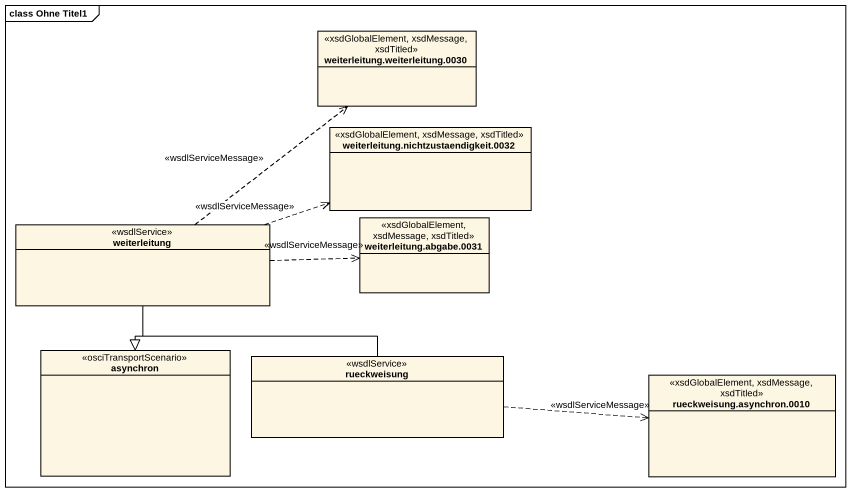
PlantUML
@startuml
mainframe class Ohne Titel1
hide circle
hide empty members
class "weiterleitung.weiterleitung.0030" as weiterleitung_weiterleitung <<xsdGlobalElement, xsdMessage, xsdTitled>>
class "weiterleitung.nichtzustaendigkeit.0032" as weiterleitung <<xsdGlobalElement, xsdMessage, xsdTitled>>
class "weiterleitung" as weiterleitung_2 <<wsdlService>>
class "weiterleitung.abgabe.0031" as weiterleitung_abgabe_0031 <<xsdGlobalElement, xsdMessage, xsdTitled>>
class asynchron <<osciTransportScenario>>
class rueckweisung <<wsdlService>>
class "rueckweisung.asynchron.0010" as rueckweisung_asynchron_0010 <<xsdGlobalElement, xsdMessage, xsdTitled>>
weiterleitung_2 .up.> weiterleitung_weiterleitung : <<wsdlServiceMessage>>
weiterleitung_2 .right.> weiterleitung : <<wsdlServiceMessage>>
weiterleitung_2 .right.> weiterleitung_abgabe_0031 : <<wsdlServiceMessage>>
weiterleitung_2 --|> asynchron
rueckweisung -left-|> asynchron
rueckweisung .right.> rueckweisung_asynchron_0010 : <<wsdlServiceMessage>>
@enduml
